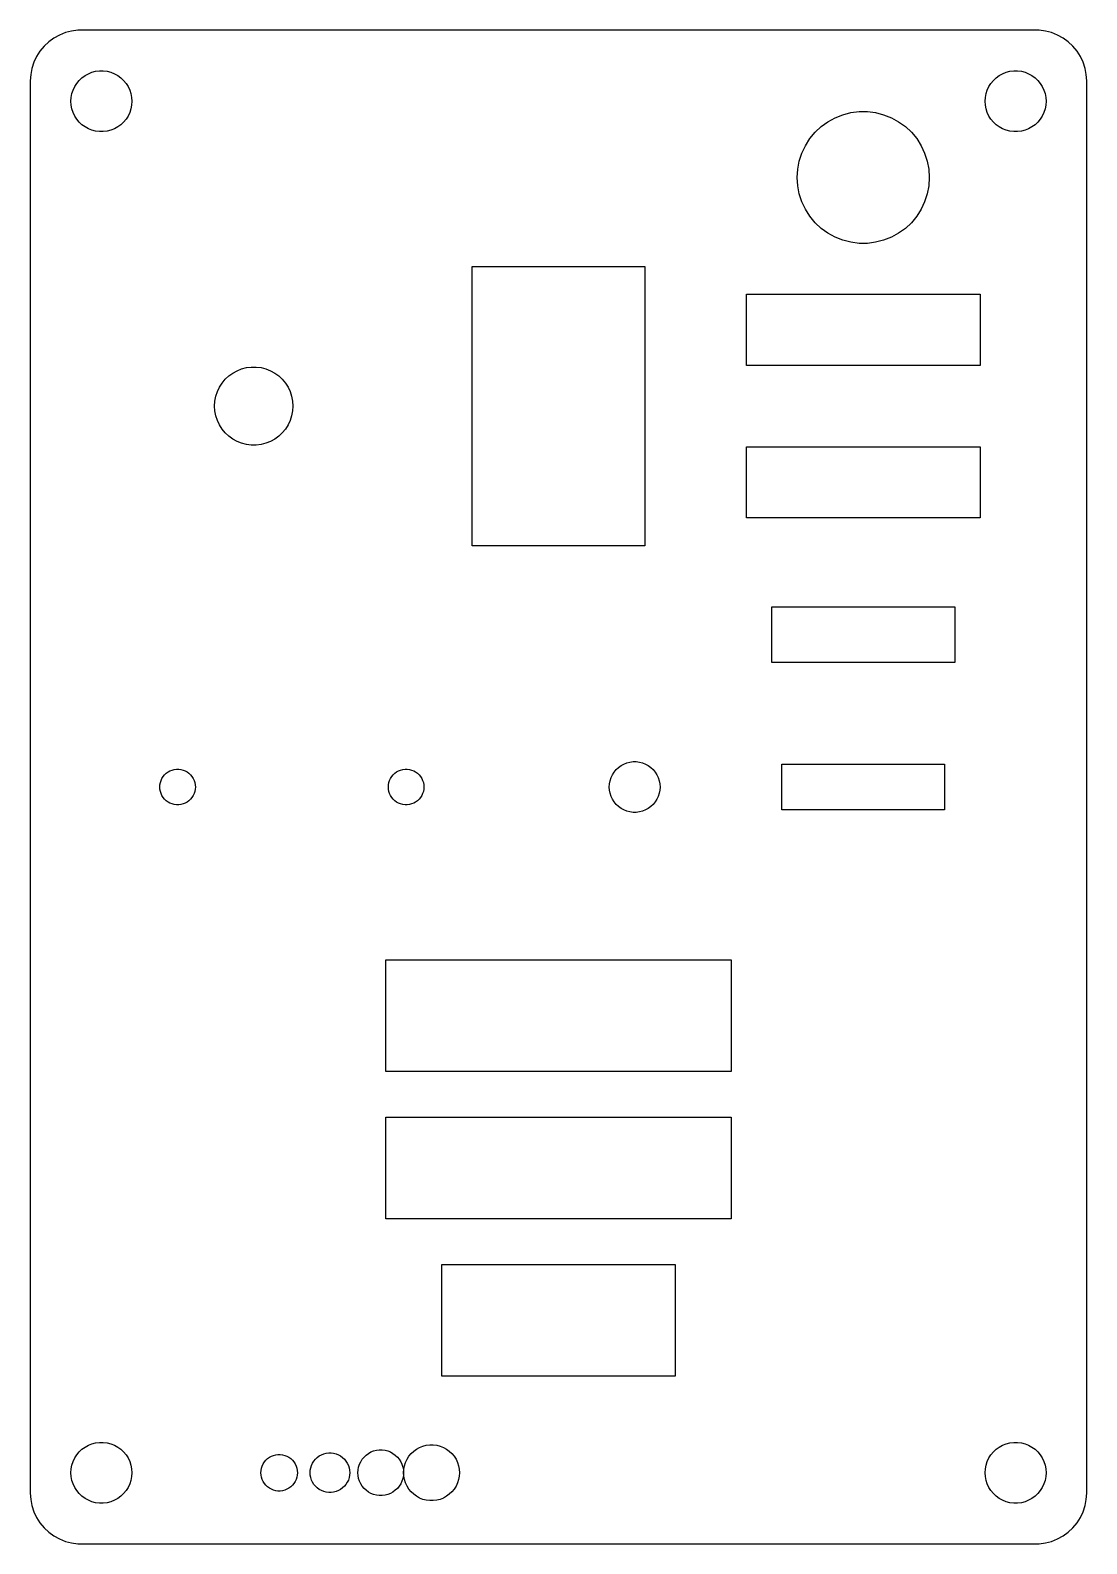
# Model space of a CAD drawing. Header units: metres. Extents: x -52 to 52, y -74 to 3413.
# Drawn here: x -52 to 52, y 1038.5 to 1187.5 of the extents above; entities that cross this region are included whole.
import ezdxf

# ---------------------------------------------------------------- set-up
doc = ezdxf.new("R2010")
doc.units = ezdxf.units.M

msp = doc.modelspace()

# ---------------------------------------------------------------- linework, layer by layer
for p, q in [((-47.9369, 1187.41), (-48.5451, 1187.26)), ((-47.3139, 1187.49), (-47.9369, 1187.41)), ((47.3139, 1187.49), (-47.3139, 1187.49)), ((47.9369, 1187.41), (47.3139, 1187.49)), ((48.5451, 1187.26), (47.9369, 1187.41)), ((-50.6448, 1185.92), (-51.0451, 1185.44)), ((-50.1871, 1186.35), (-50.6448, 1185.92)), ((-49.6791, 1186.72), (-50.1871, 1186.35)), ((-49.1289, 1187.02), (-49.6791, 1186.72)), ((-48.5451, 1187.26), (-49.1289, 1187.02)), ((49.1289, 1187.02), (48.5451, 1187.26)), ((49.6791, 1186.72), (49.1289, 1187.02)), ((50.1871, 1186.35), (49.6791, 1186.72)), ((50.6448, 1185.92), (50.1871, 1186.35)), ((51.0451, 1185.44), (50.6448, 1185.92)), ((-51.3815, 1184.91), (-51.6489, 1184.34)), ((-51.0451, 1185.44), (-51.3815, 1184.91)), ((51.3815, 1184.91), (51.0451, 1185.44)), ((51.6489, 1184.34), (51.3815, 1184.91)), ((-51.9606, 1183.13), (-52, 1182.5)), ((-51.8429, 1183.74), (-51.9606, 1183.13)), ((-51.6489, 1184.34), (-51.8429, 1183.74)), ((-46.9123, 1182.81), (-46.6075, 1183.03)), ((-46.6075, 1183.03), (-46.2773, 1183.21)), ((-46.2773, 1183.21), (-45.927, 1183.35)), ((-45.927, 1183.35), (-45.5621, 1183.45)), ((-45.5621, 1183.45), (-45.1884, 1183.49)), ((-45.1884, 1183.49), (-44.8116, 1183.49)), ((-44.8116, 1183.49), (-44.4379, 1183.45)), ((-44.4379, 1183.45), (-44.0729, 1183.35)), ((-44.0729, 1183.35), (-43.7227, 1183.21)), ((-43.7227, 1183.21), (-43.3925, 1183.03)), ((-43.3925, 1183.03), (-43.0877, 1182.81)), ((43.0877, 1182.81), (43.3925, 1183.03)), ((43.3925, 1183.03), (43.7227, 1183.21)), ((43.7227, 1183.21), (44.0729, 1183.35)), ((44.0729, 1183.35), (44.4379, 1183.45)), ((44.4379, 1183.45), (44.8116, 1183.49)), ((44.8116, 1183.49), (45.1884, 1183.49)), ((45.1884, 1183.49), (45.5621, 1183.45)), ((45.5621, 1183.45), (45.927, 1183.35)), ((45.927, 1183.35), (46.2773, 1183.21)), ((46.2773, 1183.21), (46.6075, 1183.03)), ((46.6075, 1183.03), (46.9123, 1182.81)), ((51.8429, 1183.74), (51.6489, 1184.34)), ((51.9606, 1183.13), (51.8429, 1183.74)), ((52, 1182.5), (51.9606, 1183.13)), ((-52, 1182.5), (-52, 1043.5)), ((-47.9057, 1181.25), (-47.7893, 1181.6)), ((-47.7893, 1181.6), (-47.6289, 1181.95)), ((-47.6289, 1181.95), (-47.427, 1182.26)), ((-47.427, 1182.26), (-47.1869, 1182.55)), ((-47.1869, 1182.55), (-46.9123, 1182.81)), ((-43.0877, 1182.81), (-42.8131, 1182.55)), ((-42.8131, 1182.55), (-42.5729, 1182.26)), ((-42.5729, 1182.26), (-42.3711, 1181.95)), ((-42.3711, 1181.95), (-42.2107, 1181.6)), ((-42.2107, 1181.6), (-42.0942, 1181.25)), ((42.0942, 1181.25), (42.2107, 1181.6)), ((42.2107, 1181.6), (42.3711, 1181.95)), ((42.3711, 1181.95), (42.5729, 1182.26)), ((42.5729, 1182.26), (42.8131, 1182.55)), ((42.8131, 1182.55), (43.0877, 1182.81)), ((46.9123, 1182.81), (47.1869, 1182.55)), ((47.1869, 1182.55), (47.427, 1182.26)), ((47.427, 1182.26), (47.6289, 1181.95)), ((47.6289, 1181.95), (47.7893, 1181.6)), ((47.7893, 1181.6), (47.9057, 1181.25)), ((52, 1043.5), (52, 1182.5)), ((-48, 1180.5), (-47.9763, 1180.88)), ((-47.9763, 1180.12), (-48, 1180.5)), ((-47.9763, 1180.88), (-47.9057, 1181.25)), ((-47.9057, 1179.75), (-47.9763, 1180.12)), ((-42.0942, 1181.25), (-42.0237, 1180.88)), ((-42.0237, 1180.12), (-42.0942, 1179.75)), ((-42.0237, 1180.88), (-42, 1180.5)), ((-42, 1180.5), (-42.0237, 1180.12)), ((42, 1180.5), (42.0237, 1180.88)), ((42.0237, 1180.12), (42, 1180.5)), ((42.0237, 1180.88), (42.0942, 1181.25)), ((42.0942, 1179.75), (42.0237, 1180.12)), ((47.9057, 1181.25), (47.9763, 1180.88)), ((47.9763, 1180.12), (47.9057, 1179.75)), ((47.9763, 1180.88), (48, 1180.5)), ((48, 1180.5), (47.9763, 1180.12)), ((-47.7893, 1179.4), (-47.9057, 1179.75)), ((-47.6289, 1179.05), (-47.7893, 1179.4)), ((-47.427, 1178.74), (-47.6289, 1179.05)), ((-47.1869, 1178.45), (-47.427, 1178.74)), ((-46.9123, 1178.19), (-47.1869, 1178.45)), ((-42.8131, 1178.45), (-43.0877, 1178.19)), ((-42.5729, 1178.74), (-42.8131, 1178.45)), ((-42.3711, 1179.05), (-42.5729, 1178.74)), ((-42.2107, 1179.4), (-42.3711, 1179.05)), ((-42.0942, 1179.75), (-42.2107, 1179.4)), ((25.8567, 1178.01), (26.5171, 1178.49)), ((26.5171, 1178.49), (27.2324, 1178.88)), ((27.2324, 1178.88), (27.9914, 1179.18)), ((27.9914, 1179.18), (28.782, 1179.38)), ((28.782, 1179.38), (29.5919, 1179.49)), ((29.5919, 1179.49), (30.4081, 1179.49)), ((30.4081, 1179.49), (31.218, 1179.38)), ((31.218, 1179.38), (32.0086, 1179.18)), ((32.0086, 1179.18), (32.7676, 1178.88)), ((32.7676, 1178.88), (33.4829, 1178.49)), ((33.4829, 1178.49), (34.1432, 1178.01)), ((42.2107, 1179.4), (42.0942, 1179.75)), ((42.3711, 1179.05), (42.2107, 1179.4)), ((42.5729, 1178.74), (42.3711, 1179.05)), ((42.8131, 1178.45), (42.5729, 1178.74)), ((43.0877, 1178.19), (42.8131, 1178.45)), ((47.1869, 1178.45), (46.9123, 1178.19)), ((47.427, 1178.74), (47.1869, 1178.45)), ((47.6289, 1179.05), (47.427, 1178.74)), ((47.7893, 1179.4), (47.6289, 1179.05)), ((47.9057, 1179.75), (47.7893, 1179.4)), ((-46.6075, 1177.97), (-46.9123, 1178.19)), ((-46.2773, 1177.79), (-46.6075, 1177.97)), ((-45.927, 1177.65), (-46.2773, 1177.79)), ((-45.5621, 1177.55), (-45.927, 1177.65)), ((-45.1884, 1177.51), (-45.5621, 1177.55)), ((-44.8116, 1177.51), (-45.1884, 1177.51)), ((-44.4379, 1177.55), (-44.8116, 1177.51)), ((-44.0729, 1177.65), (-44.4379, 1177.55)), ((-43.7227, 1177.79), (-44.0729, 1177.65)), ((-43.3925, 1177.97), (-43.7227, 1177.79)), ((-43.0877, 1178.19), (-43.3925, 1177.97)), ((24.7414, 1176.82), (25.2617, 1177.45)), ((25.2617, 1177.45), (25.8567, 1178.01)), ((34.1432, 1178.01), (34.7383, 1177.45)), ((34.7383, 1177.45), (35.2586, 1176.82)), ((43.3925, 1177.97), (43.0877, 1178.19)), ((43.7227, 1177.79), (43.3925, 1177.97)), ((44.0729, 1177.65), (43.7227, 1177.79)), ((44.4379, 1177.55), (44.0729, 1177.65)), ((44.8116, 1177.51), (44.4379, 1177.55)), ((45.1884, 1177.51), (44.8116, 1177.51)), ((45.5621, 1177.55), (45.1884, 1177.51)), ((45.927, 1177.65), (45.5621, 1177.55)), ((46.2773, 1177.79), (45.927, 1177.65)), ((46.6075, 1177.97), (46.2773, 1177.79)), ((46.9123, 1178.19), (46.6075, 1177.97)), ((23.9565, 1175.39), (24.304, 1176.13)), ((24.304, 1176.13), (24.7414, 1176.82)), ((35.2586, 1176.82), (35.696, 1176.13)), ((35.696, 1176.13), (36.0435, 1175.39)), ((23.5513, 1173.81), (23.7042, 1174.62)), ((23.7042, 1174.62), (23.9565, 1175.39)), ((36.0435, 1175.39), (36.2958, 1174.62)), ((36.2958, 1174.62), (36.4487, 1173.81)), ((23.5, 1173), (23.5513, 1173.81)), ((23.5513, 1172.19), (23.5, 1173)), ((36.4487, 1173.81), (36.5, 1173)), ((36.5, 1173), (36.4487, 1172.19)), ((23.7042, 1171.38), (23.5513, 1172.19)), ((23.9565, 1170.61), (23.7042, 1171.38)), ((36.2958, 1171.38), (36.0435, 1170.61)), ((36.4487, 1172.19), (36.2958, 1171.38)), ((24.304, 1169.87), (23.9565, 1170.61)), ((24.7414, 1169.18), (24.304, 1169.87)), ((35.696, 1169.87), (35.2586, 1169.18)), ((36.0435, 1170.61), (35.696, 1169.87)), ((25.2617, 1168.55), (24.7414, 1169.18)), ((25.8567, 1167.99), (25.2617, 1168.55)), ((34.7383, 1168.55), (34.1432, 1167.99)), ((35.2586, 1169.18), (34.7383, 1168.55)), ((26.5171, 1167.51), (25.8567, 1167.99)), ((27.2324, 1167.12), (26.5171, 1167.51)), ((27.9914, 1166.82), (27.2324, 1167.12)), ((28.782, 1166.62), (27.9914, 1166.82)), ((29.5919, 1166.51), (28.782, 1166.62)), ((31.218, 1166.62), (30.4081, 1166.51)), ((32.0086, 1166.82), (31.218, 1166.62)), ((32.7676, 1167.12), (32.0086, 1166.82)), ((33.4829, 1167.51), (32.7676, 1167.12)), ((34.1432, 1167.99), (33.4829, 1167.51)), ((30.4081, 1166.51), (29.5919, 1166.51)), ((-8.5, 1136.75), (-8.5, 1164.25)), ((-8.5, 1164.25), (8.5, 1164.25)), ((8.5, 1164.25), (8.5, 1136.75)), ((18.5, 1154.5), (18.5, 1161.5)), ((18.5, 1161.5), (41.5, 1161.5)), ((41.5, 1161.5), (41.5, 1154.5)), ((-33.1147, 1152.76), (-32.8065, 1153.14)), ((-32.8065, 1153.14), (-32.4541, 1153.47)), ((-32.4541, 1153.47), (-32.0629, 1153.75)), ((-32.0629, 1153.75), (-31.6392, 1153.98)), ((-31.6392, 1153.98), (-31.1897, 1154.16)), ((-31.1897, 1154.16), (-30.7214, 1154.28)), ((-30.7214, 1154.28), (-30.2417, 1154.34)), ((-30.2417, 1154.34), (-29.7583, 1154.34)), ((-29.7583, 1154.34), (-29.2786, 1154.28)), ((-29.2786, 1154.28), (-28.8103, 1154.16)), ((-28.8103, 1154.16), (-28.3607, 1153.98)), ((-28.3607, 1153.98), (-27.9371, 1153.75)), ((-27.9371, 1153.75), (-27.5459, 1153.47)), ((-27.5459, 1153.47), (-27.1935, 1153.14)), ((-27.1935, 1153.14), (-26.8853, 1152.76)), ((41.5, 1154.5), (18.5, 1154.5)), ((-33.729, 1151.46), (-33.5796, 1151.92)), ((-33.5796, 1151.92), (-33.3738, 1152.35)), ((-33.3738, 1152.35), (-33.1147, 1152.76)), ((-26.8853, 1152.76), (-26.6262, 1152.35)), ((-26.6262, 1152.35), (-26.4203, 1151.92)), ((-26.4203, 1151.92), (-26.271, 1151.46)), ((-33.85, 1150.5), (-33.8196, 1150.98)), ((-33.8196, 1150.02), (-33.85, 1150.5)), ((-33.8196, 1150.98), (-33.729, 1151.46)), ((-26.271, 1151.46), (-26.1804, 1150.98)), ((-26.1804, 1150.98), (-26.15, 1150.5)), ((-26.15, 1150.5), (-26.1804, 1150.02)), ((-33.729, 1149.54), (-33.8196, 1150.02)), ((-33.5796, 1149.08), (-33.729, 1149.54)), ((-33.3738, 1148.65), (-33.5796, 1149.08)), ((-33.1147, 1148.24), (-33.3738, 1148.65)), ((-26.6262, 1148.65), (-26.8853, 1148.24)), ((-26.4203, 1149.08), (-26.6262, 1148.65)), ((-26.271, 1149.54), (-26.4203, 1149.08)), ((-26.1804, 1150.02), (-26.271, 1149.54)), ((-32.8065, 1147.86), (-33.1147, 1148.24)), ((-32.4541, 1147.53), (-32.8065, 1147.86)), ((-32.0629, 1147.25), (-32.4541, 1147.53)), ((-31.6392, 1147.02), (-32.0629, 1147.25)), ((-27.9371, 1147.25), (-28.3607, 1147.02)), ((-27.5459, 1147.53), (-27.9371, 1147.25)), ((-27.1935, 1147.86), (-27.5459, 1147.53)), ((-26.8853, 1148.24), (-27.1935, 1147.86)), ((-31.1897, 1146.84), (-31.6392, 1147.02)), ((-30.7214, 1146.72), (-31.1897, 1146.84)), ((-30.2417, 1146.66), (-30.7214, 1146.72)), ((-29.7583, 1146.66), (-30.2417, 1146.66)), ((-29.2786, 1146.72), (-29.7583, 1146.66)), ((-28.8103, 1146.84), (-29.2786, 1146.72)), ((-28.3607, 1147.02), (-28.8103, 1146.84)), ((18.5, 1139.5), (18.5, 1146.5)), ((18.5, 1146.5), (41.5, 1146.5)), ((41.5, 1146.5), (41.5, 1139.5)), ((41.5, 1139.5), (18.5, 1139.5)), ((8.5, 1136.75), (-8.5, 1136.75)), ((21, 1125.25), (21, 1130.75)), ((21, 1130.75), (39, 1130.75)), ((39, 1130.75), (39, 1125.25)), ((39, 1125.25), (21, 1125.25)), ((-38.6155, 1114.35), (-38.4377, 1114.48)), ((-38.4377, 1114.48), (-38.2451, 1114.58)), ((-38.2451, 1114.58), (-38.0408, 1114.66)), ((-38.0408, 1114.66), (-37.8279, 1114.72)), ((-37.8279, 1114.72), (-37.6099, 1114.75)), ((-37.6099, 1114.75), (-37.3901, 1114.75)), ((-37.3901, 1114.75), (-37.1721, 1114.72)), ((-37.1721, 1114.72), (-36.9592, 1114.66)), ((-36.9592, 1114.66), (-36.7549, 1114.58)), ((-36.7549, 1114.58), (-36.5623, 1114.48)), ((-36.5623, 1114.48), (-36.3845, 1114.35)), ((-16.1155, 1114.35), (-15.9377, 1114.48)), ((-15.9377, 1114.48), (-15.7451, 1114.58)), ((-15.7451, 1114.58), (-15.5408, 1114.66)), ((-15.5408, 1114.66), (-15.3279, 1114.72)), ((-15.3279, 1114.72), (-15.1099, 1114.75)), ((-15.1099, 1114.75), (-14.8901, 1114.75)), ((-14.8901, 1114.75), (-14.6721, 1114.72)), ((-14.6721, 1114.72), (-14.4592, 1114.66)), ((-14.4592, 1114.66), (-14.2549, 1114.58)), ((-14.2549, 1114.58), (-14.0623, 1114.48)), ((-14.0623, 1114.48), (-13.8845, 1114.35)), ((5.30922, 1114.2), (5.47745, 1114.47)), ((5.47745, 1114.47), (5.67757, 1114.71)), ((5.67757, 1114.71), (5.90643, 1114.93)), ((5.90643, 1114.93), (6.16043, 1115.11)), ((6.16043, 1115.11), (6.43555, 1115.26)), ((6.43555, 1115.26), (6.72745, 1115.38)), ((6.72745, 1115.38), (7.03154, 1115.46)), ((7.03154, 1115.46), (7.34302, 1115.5)), ((7.34302, 1115.5), (7.65697, 1115.5)), ((7.65697, 1115.5), (7.96844, 1115.46)), ((7.96844, 1115.46), (8.27254, 1115.38)), ((8.27254, 1115.38), (8.56444, 1115.26)), ((8.56444, 1115.26), (8.83955, 1115.11)), ((8.83955, 1115.11), (9.09355, 1114.93)), ((9.09355, 1114.93), (9.32242, 1114.71)), ((9.32242, 1114.71), (9.52254, 1114.47)), ((9.52254, 1114.47), (9.69077, 1114.2)), ((22, 1110.75), (22, 1115.25)), ((22, 1115.25), (38, 1115.25)), ((38, 1115.25), (38, 1110.75)), ((-39.25, 1113), (-39.2362, 1113.22)), ((-39.2362, 1112.78), (-39.25, 1113)), ((-39.2362, 1113.22), (-39.195, 1113.44)), ((-39.195, 1113.44), (-39.1271, 1113.64)), ((-39.1271, 1113.64), (-39.0335, 1113.84)), ((-39.0335, 1113.84), (-38.9158, 1114.03)), ((-38.9158, 1114.03), (-38.7757, 1114.2)), ((-38.7757, 1114.2), (-38.6155, 1114.35)), ((-36.3845, 1114.35), (-36.2243, 1114.2)), ((-36.2243, 1114.2), (-36.0842, 1114.03)), ((-36.0842, 1114.03), (-35.9665, 1113.84)), ((-35.9665, 1113.84), (-35.8729, 1113.64)), ((-35.8729, 1113.64), (-35.805, 1113.44)), ((-35.805, 1113.44), (-35.7638, 1113.22)), ((-35.7638, 1113.22), (-35.75, 1113)), ((-35.75, 1113), (-35.7638, 1112.78)), ((-16.75, 1113), (-16.7362, 1113.22)), ((-16.7362, 1112.78), (-16.75, 1113)), ((-16.7362, 1113.22), (-16.695, 1113.44)), ((-16.695, 1113.44), (-16.6271, 1113.64)), ((-16.6271, 1113.64), (-16.5335, 1113.84)), ((-16.5335, 1113.84), (-16.4158, 1114.03)), ((-16.4158, 1114.03), (-16.2757, 1114.2)), ((-16.2757, 1114.2), (-16.1155, 1114.35)), ((-13.8845, 1114.35), (-13.7243, 1114.2)), ((-13.7243, 1114.2), (-13.5842, 1114.03)), ((-13.5842, 1114.03), (-13.4665, 1113.84)), ((-13.4665, 1113.84), (-13.3729, 1113.64)), ((-13.3729, 1113.64), (-13.305, 1113.44)), ((-13.305, 1113.44), (-13.2638, 1113.22)), ((-13.2638, 1113.22), (-13.25, 1113)), ((-13.25, 1113), (-13.2638, 1112.78)), ((5, 1113), (5.0197, 1113.31)), ((5.0197, 1112.69), (5, 1113)), ((5.0197, 1113.31), (5.07854, 1113.62)), ((5.07854, 1113.62), (5.17555, 1113.92)), ((5.17555, 1113.92), (5.30922, 1114.2)), ((9.69077, 1114.2), (9.82443, 1113.92)), ((9.82443, 1113.92), (9.92145, 1113.62)), ((9.92145, 1113.62), (9.98029, 1113.31)), ((9.98029, 1113.31), (10, 1113)), ((10, 1113), (9.98029, 1112.69)), ((-39.195, 1112.56), (-39.2362, 1112.78)), ((-39.1271, 1112.36), (-39.195, 1112.56)), ((-39.0335, 1112.16), (-39.1271, 1112.36)), ((-38.9158, 1111.97), (-39.0335, 1112.16)), ((-38.7757, 1111.8), (-38.9158, 1111.97)), ((-38.6155, 1111.65), (-38.7757, 1111.8)), ((-38.4377, 1111.52), (-38.6155, 1111.65)), ((-38.2451, 1111.42), (-38.4377, 1111.52)), ((-38.0408, 1111.34), (-38.2451, 1111.42)), ((-36.7549, 1111.42), (-36.9592, 1111.34)), ((-36.5623, 1111.52), (-36.7549, 1111.42)), ((-36.3845, 1111.65), (-36.5623, 1111.52)), ((-36.2243, 1111.8), (-36.3845, 1111.65)), ((-36.0842, 1111.97), (-36.2243, 1111.8)), ((-35.9665, 1112.16), (-36.0842, 1111.97)), ((-35.8729, 1112.36), (-35.9665, 1112.16)), ((-35.805, 1112.56), (-35.8729, 1112.36)), ((-35.7638, 1112.78), (-35.805, 1112.56)), ((-16.695, 1112.56), (-16.7362, 1112.78)), ((-16.6271, 1112.36), (-16.695, 1112.56)), ((-16.5335, 1112.16), (-16.6271, 1112.36)), ((-16.4158, 1111.97), (-16.5335, 1112.16)), ((-16.2757, 1111.8), (-16.4158, 1111.97)), ((-16.1155, 1111.65), (-16.2757, 1111.8)), ((-15.9377, 1111.52), (-16.1155, 1111.65)), ((-15.7451, 1111.42), (-15.9377, 1111.52)), ((-15.5408, 1111.34), (-15.7451, 1111.42)), ((-14.2549, 1111.42), (-14.4592, 1111.34)), ((-14.0623, 1111.52), (-14.2549, 1111.42)), ((-13.8845, 1111.65), (-14.0623, 1111.52)), ((-13.7243, 1111.8), (-13.8845, 1111.65)), ((-13.5842, 1111.97), (-13.7243, 1111.8)), ((-13.4665, 1112.16), (-13.5842, 1111.97)), ((-13.3729, 1112.36), (-13.4665, 1112.16)), ((-13.305, 1112.56), (-13.3729, 1112.36)), ((-13.2638, 1112.78), (-13.305, 1112.56)), ((5.07854, 1112.38), (5.0197, 1112.69)), ((5.17555, 1112.08), (5.07854, 1112.38)), ((5.30922, 1111.8), (5.17555, 1112.08)), ((5.47745, 1111.53), (5.30922, 1111.8)), ((5.67757, 1111.29), (5.47745, 1111.53)), ((9.52254, 1111.53), (9.32242, 1111.29)), ((9.69077, 1111.8), (9.52254, 1111.53)), ((9.82443, 1112.08), (9.69077, 1111.8)), ((9.92145, 1112.38), (9.82443, 1112.08)), ((9.98029, 1112.69), (9.92145, 1112.38)), ((-37.8279, 1111.28), (-38.0408, 1111.34)), ((-37.6099, 1111.25), (-37.8279, 1111.28)), ((-37.3901, 1111.25), (-37.6099, 1111.25)), ((-37.1721, 1111.28), (-37.3901, 1111.25)), ((-36.9592, 1111.34), (-37.1721, 1111.28)), ((-15.3279, 1111.28), (-15.5408, 1111.34)), ((-15.1099, 1111.25), (-15.3279, 1111.28)), ((-14.8901, 1111.25), (-15.1099, 1111.25)), ((-14.6721, 1111.28), (-14.8901, 1111.25)), ((-14.4592, 1111.34), (-14.6721, 1111.28)), ((5.90643, 1111.07), (5.67757, 1111.29)), ((6.16043, 1110.89), (5.90643, 1111.07)), ((6.43555, 1110.74), (6.16043, 1110.89)), ((6.72745, 1110.62), (6.43555, 1110.74)), ((7.03154, 1110.54), (6.72745, 1110.62)), ((7.34302, 1110.5), (7.03154, 1110.54)), ((7.65697, 1110.5), (7.34302, 1110.5)), ((7.96844, 1110.54), (7.65697, 1110.5)), ((8.27254, 1110.62), (7.96844, 1110.54)), ((8.56444, 1110.74), (8.27254, 1110.62)), ((8.83955, 1110.89), (8.56444, 1110.74)), ((9.09355, 1111.07), (8.83955, 1110.89)), ((9.32242, 1111.29), (9.09355, 1111.07)), ((38, 1110.75), (22, 1110.75)), ((-17, 1085), (-17, 1096)), ((-17, 1096), (17, 1096)), ((17, 1096), (17, 1085)), ((17, 1085), (-17, 1085)), ((-17, 1070.5), (-17, 1080.5)), ((-17, 1080.5), (17, 1080.5)), ((17, 1080.5), (17, 1070.5)), ((17, 1070.5), (-17, 1070.5)), ((-11.5, 1055), (-11.5, 1066)), ((-11.5, 1066), (11.5, 1066)), ((11.5, 1066), (11.5, 1055)), ((11.5, 1055), (-11.5, 1055)), ((-47.427, 1047.26), (-47.1869, 1047.55)), ((-47.1869, 1047.55), (-46.9123, 1047.81)), ((-46.9123, 1047.81), (-46.6075, 1048.03)), ((-46.6075, 1048.03), (-46.2773, 1048.21)), ((-46.2773, 1048.21), (-45.927, 1048.35)), ((-45.927, 1048.35), (-45.5621, 1048.45)), ((-45.5621, 1048.45), (-45.1884, 1048.49)), ((-45.1884, 1048.49), (-44.8116, 1048.49)), ((-44.8116, 1048.49), (-44.4379, 1048.45)), ((-44.4379, 1048.45), (-44.0729, 1048.35)), ((-44.0729, 1048.35), (-43.7227, 1048.21)), ((-43.7227, 1048.21), (-43.3925, 1048.03)), ((-43.3925, 1048.03), (-43.0877, 1047.81)), ((-43.0877, 1047.81), (-42.8131, 1047.55)), ((-42.8131, 1047.55), (-42.5729, 1047.26)), ((-23.3303, 1047.26), (-23.1026, 1047.35)), ((-23.1026, 1047.35), (-22.8654, 1047.42)), ((-22.8654, 1047.42), (-22.6224, 1047.45)), ((-22.6224, 1047.45), (-22.3775, 1047.45)), ((-22.3775, 1047.45), (-22.1346, 1047.42)), ((-22.1346, 1047.42), (-21.8974, 1047.35)), ((-21.8974, 1047.35), (-21.6697, 1047.26)), ((-18.9342, 1047.23), (-18.7056, 1047.4)), ((-18.7056, 1047.4), (-18.458, 1047.54)), ((-18.458, 1047.54), (-18.1953, 1047.64)), ((-18.1953, 1047.64), (-17.9216, 1047.71)), ((-17.9216, 1047.71), (-17.6413, 1047.75)), ((-17.6413, 1047.75), (-17.3587, 1047.75)), ((-17.3587, 1047.75), (-17.0784, 1047.71)), ((-17.0784, 1047.71), (-16.8047, 1047.64)), ((-16.8047, 1047.64), (-16.542, 1047.54)), ((-16.542, 1047.54), (-16.2944, 1047.4)), ((-16.2944, 1047.4), (-16.0658, 1047.23)), ((-14.7248, 1047.12), (-14.5047, 1047.38)), ((-14.5047, 1047.38), (-14.2529, 1047.62)), ((-14.2529, 1047.62), (-13.9735, 1047.82)), ((-13.9735, 1047.82), (-13.6709, 1047.99)), ((-13.6709, 1047.99), (-13.3498, 1048.12)), ((-13.3498, 1048.12), (-13.0153, 1048.2)), ((-13.0153, 1048.2), (-12.6727, 1048.24)), ((-12.6727, 1048.24), (-12.3273, 1048.24)), ((-12.3273, 1048.24), (-11.9847, 1048.2)), ((-11.9847, 1048.2), (-11.6502, 1048.12)), ((-11.6502, 1048.12), (-11.3291, 1047.99)), ((-11.3291, 1047.99), (-11.0265, 1047.82)), ((-11.0265, 1047.82), (-10.7471, 1047.62)), ((-10.7471, 1047.62), (-10.4953, 1047.38)), ((-10.4953, 1047.38), (-10.2752, 1047.12)), ((42.5729, 1047.26), (42.8131, 1047.55)), ((42.8131, 1047.55), (43.0877, 1047.81)), ((43.0877, 1047.81), (43.3925, 1048.03)), ((43.3925, 1048.03), (43.7227, 1048.21)), ((43.7227, 1048.21), (44.0729, 1048.35)), ((44.0729, 1048.35), (44.4379, 1048.45)), ((44.4379, 1048.45), (44.8116, 1048.49)), ((44.8116, 1048.49), (45.1884, 1048.49)), ((45.1884, 1048.49), (45.5621, 1048.45)), ((45.5621, 1048.45), (45.927, 1048.35)), ((45.927, 1048.35), (46.2773, 1048.21)), ((46.2773, 1048.21), (46.6075, 1048.03)), ((46.6075, 1048.03), (46.9123, 1047.81)), ((46.9123, 1047.81), (47.1869, 1047.55)), ((47.1869, 1047.55), (47.427, 1047.26)), ((-48, 1045.5), (-47.9763, 1045.88)), ((-47.9763, 1045.88), (-47.9057, 1046.25)), ((-47.9057, 1046.25), (-47.7893, 1046.6)), ((-47.7893, 1046.6), (-47.6289, 1046.95)), ((-47.6289, 1046.95), (-47.427, 1047.26)), ((-42.5729, 1047.26), (-42.3711, 1046.95)), ((-42.3711, 1046.95), (-42.2107, 1046.6)), ((-42.2107, 1046.6), (-42.0942, 1046.25)), ((-42.0942, 1046.25), (-42.0237, 1045.88)), ((-42.0237, 1045.88), (-42, 1045.5)), ((-29.2858, 1045.73), (-29.2434, 1045.95)), ((-29.2434, 1045.95), (-29.1736, 1046.16)), ((-29.1736, 1046.16), (-29.0773, 1046.37)), ((-29.0773, 1046.37), (-28.9562, 1046.56)), ((-28.9562, 1046.56), (-28.8121, 1046.73)), ((-28.8121, 1046.73), (-28.6474, 1046.89)), ((-28.6474, 1046.89), (-28.4645, 1047.02)), ((-28.4645, 1047.02), (-28.2664, 1047.13)), ((-28.2664, 1047.13), (-28.0562, 1047.21)), ((-28.0562, 1047.21), (-27.8373, 1047.27)), ((-27.8373, 1047.27), (-27.613, 1047.3)), ((-27.613, 1047.3), (-27.387, 1047.3)), ((-27.387, 1047.3), (-27.1627, 1047.27)), ((-27.1627, 1047.27), (-26.9438, 1047.21)), ((-26.9438, 1047.21), (-26.7336, 1047.13)), ((-26.7336, 1047.13), (-26.5355, 1047.02)), ((-26.5355, 1047.02), (-26.3526, 1046.89)), ((-26.3526, 1046.89), (-26.1879, 1046.73)), ((-26.1879, 1046.73), (-26.0438, 1046.56)), ((-26.0438, 1046.56), (-25.9226, 1046.37)), ((-25.9226, 1046.37), (-25.8264, 1046.16)), ((-25.8264, 1046.16), (-25.7565, 1045.95)), ((-25.7565, 1045.95), (-25.7142, 1045.73)), ((-24.4346, 1045.74), (-24.3887, 1045.98)), ((-24.3887, 1045.98), (-24.3131, 1046.22)), ((-24.3131, 1046.22), (-24.2088, 1046.44)), ((-24.2088, 1046.44), (-24.0776, 1046.65)), ((-24.0776, 1046.65), (-23.9215, 1046.83)), ((-23.9215, 1046.83), (-23.743, 1047)), ((-23.743, 1047), (-23.5449, 1047.15)), ((-23.5449, 1047.15), (-23.3303, 1047.26)), ((-21.6697, 1047.26), (-21.4551, 1047.15)), ((-21.4551, 1047.15), (-21.257, 1047)), ((-21.257, 1047), (-21.0785, 1046.83)), ((-21.0785, 1046.83), (-20.9224, 1046.65)), ((-20.9224, 1046.65), (-20.7912, 1046.44)), ((-20.7912, 1046.44), (-20.6869, 1046.22)), ((-20.6869, 1046.22), (-20.6113, 1045.98)), ((-20.6113, 1045.98), (-20.5654, 1045.74)), ((-19.7323, 1045.78), (-19.6793, 1046.06)), ((-19.6793, 1046.06), (-19.592, 1046.33)), ((-19.592, 1046.33), (-19.4717, 1046.58)), ((-19.4717, 1046.58), (-19.3203, 1046.82)), ((-19.3203, 1046.82), (-19.1402, 1047.04)), ((-19.1402, 1047.04), (-18.9342, 1047.23)), ((-16.0658, 1047.23), (-15.8598, 1047.04)), ((-15.8598, 1047.04), (-15.6797, 1046.82)), ((-15.6797, 1046.82), (-15.5283, 1046.58)), ((-15.5283, 1046.58), (-15.408, 1046.33)), ((-15.408, 1046.33), (-15.3207, 1046.06)), ((-15.3207, 1046.06), (-15.2677, 1045.78)), ((-15.25, 1045.5), (-15.2283, 1045.84)), ((-15.2283, 1045.84), (-15.1636, 1046.18)), ((-15.1636, 1046.18), (-15.0569, 1046.51)), ((-15.0569, 1046.51), (-14.9098, 1046.82)), ((-14.9098, 1046.82), (-14.7248, 1047.12)), ((-10.2752, 1047.12), (-10.0901, 1046.82)), ((-10.0901, 1046.82), (-9.9431, 1046.51)), ((-9.9431, 1046.51), (-9.8364, 1046.18)), ((-9.8364, 1046.18), (-9.77168, 1045.84)), ((-9.77168, 1045.84), (-9.75, 1045.5)), ((42, 1045.5), (42.0237, 1045.88)), ((42.0237, 1045.88), (42.0942, 1046.25)), ((42.0942, 1046.25), (42.2107, 1046.6)), ((42.2107, 1046.6), (42.3711, 1046.95)), ((42.3711, 1046.95), (42.5729, 1047.26)), ((47.427, 1047.26), (47.6289, 1046.95)), ((47.6289, 1046.95), (47.7893, 1046.6)), ((47.7893, 1046.6), (47.9057, 1046.25)), ((47.9057, 1046.25), (47.9763, 1045.88)), ((47.9763, 1045.88), (48, 1045.5)), ((-47.9763, 1045.12), (-48, 1045.5)), ((-47.9057, 1044.75), (-47.9763, 1045.12)), ((-47.7893, 1044.4), (-47.9057, 1044.75)), ((-47.6289, 1044.05), (-47.7893, 1044.4)), ((-42.2107, 1044.4), (-42.3711, 1044.05)), ((-42.0942, 1044.75), (-42.2107, 1044.4)), ((-42.0237, 1045.12), (-42.0942, 1044.75)), ((-42, 1045.5), (-42.0237, 1045.12)), ((-29.3, 1045.5), (-29.2858, 1045.73)), ((-29.2858, 1045.27), (-29.3, 1045.5)), ((-29.2434, 1045.05), (-29.2858, 1045.27)), ((-29.1736, 1044.84), (-29.2434, 1045.05)), ((-29.0773, 1044.63), (-29.1736, 1044.84)), ((-28.9562, 1044.44), (-29.0773, 1044.63)), ((-28.8121, 1044.27), (-28.9562, 1044.44)), ((-26.0438, 1044.44), (-26.1879, 1044.27)), ((-25.9226, 1044.63), (-26.0438, 1044.44)), ((-25.8264, 1044.84), (-25.9226, 1044.63)), ((-25.7565, 1045.05), (-25.8264, 1044.84)), ((-25.7142, 1045.27), (-25.7565, 1045.05)), ((-25.7142, 1045.73), (-25.7, 1045.5)), ((-25.7, 1045.5), (-25.7142, 1045.27)), ((-24.45, 1045.5), (-24.4346, 1045.74)), ((-24.4346, 1045.26), (-24.45, 1045.5)), ((-24.3887, 1045.02), (-24.4346, 1045.26)), ((-24.3131, 1044.78), (-24.3887, 1045.02)), ((-24.2088, 1044.56), (-24.3131, 1044.78)), ((-24.0776, 1044.35), (-24.2088, 1044.56)), ((-23.9215, 1044.17), (-24.0776, 1044.35)), ((-20.9224, 1044.35), (-21.0785, 1044.17)), ((-20.7912, 1044.56), (-20.9224, 1044.35)), ((-20.6869, 1044.78), (-20.7912, 1044.56)), ((-20.6113, 1045.02), (-20.6869, 1044.78)), ((-20.5654, 1045.26), (-20.6113, 1045.02)), ((-20.5654, 1045.74), (-20.55, 1045.5)), ((-20.55, 1045.5), (-20.5654, 1045.26)), ((-19.75, 1045.5), (-19.7323, 1045.78)), ((-19.7323, 1045.22), (-19.75, 1045.5)), ((-19.6793, 1044.94), (-19.7323, 1045.22)), ((-19.592, 1044.67), (-19.6793, 1044.94)), ((-19.4717, 1044.42), (-19.592, 1044.67)), ((-19.3203, 1044.18), (-19.4717, 1044.42)), ((-15.5283, 1044.42), (-15.6797, 1044.18)), ((-15.408, 1044.67), (-15.5283, 1044.42)), ((-15.3207, 1044.94), (-15.408, 1044.67)), ((-15.2677, 1045.22), (-15.3207, 1044.94)), ((-15.2677, 1045.78), (-15.25, 1045.5)), ((-15.25, 1045.5), (-15.2677, 1045.22)), ((-15.2283, 1045.16), (-15.25, 1045.5)), ((-15.1636, 1044.82), (-15.2283, 1045.16)), ((-15.0569, 1044.49), (-15.1636, 1044.82)), ((-14.9098, 1044.18), (-15.0569, 1044.49)), ((-9.9431, 1044.49), (-10.0901, 1044.18)), ((-9.8364, 1044.82), (-9.9431, 1044.49)), ((-9.77168, 1045.16), (-9.8364, 1044.82)), ((-9.75, 1045.5), (-9.77168, 1045.16)), ((42.0237, 1045.12), (42, 1045.5)), ((42.0942, 1044.75), (42.0237, 1045.12)), ((42.2107, 1044.4), (42.0942, 1044.75)), ((42.3711, 1044.05), (42.2107, 1044.4)), ((47.7893, 1044.4), (47.6289, 1044.05)), ((47.9057, 1044.75), (47.7893, 1044.4)), ((47.9763, 1045.12), (47.9057, 1044.75)), ((48, 1045.5), (47.9763, 1045.12)), ((-52, 1043.5), (-51.9606, 1042.87)), ((-51.9606, 1042.87), (-51.8429, 1042.26)), ((-47.427, 1043.74), (-47.6289, 1044.05)), ((-47.1869, 1043.45), (-47.427, 1043.74)), ((-46.9123, 1043.19), (-47.1869, 1043.45)), ((-46.6075, 1042.97), (-46.9123, 1043.19)), ((-46.2773, 1042.79), (-46.6075, 1042.97)), ((-43.3925, 1042.97), (-43.7227, 1042.79)), ((-43.0877, 1043.19), (-43.3925, 1042.97)), ((-42.8131, 1043.45), (-43.0877, 1043.19)), ((-42.5729, 1043.74), (-42.8131, 1043.45)), ((-42.3711, 1044.05), (-42.5729, 1043.74)), ((-28.6474, 1044.11), (-28.8121, 1044.27)), ((-28.4645, 1043.98), (-28.6474, 1044.11)), ((-28.2664, 1043.87), (-28.4645, 1043.98)), ((-28.0562, 1043.79), (-28.2664, 1043.87)), ((-27.8373, 1043.73), (-28.0562, 1043.79)), ((-27.613, 1043.7), (-27.8373, 1043.73)), ((-27.387, 1043.7), (-27.613, 1043.7)), ((-27.1627, 1043.73), (-27.387, 1043.7)), ((-26.9438, 1043.79), (-27.1627, 1043.73)), ((-26.7336, 1043.87), (-26.9438, 1043.79)), ((-26.5355, 1043.98), (-26.7336, 1043.87)), ((-26.3526, 1044.11), (-26.5355, 1043.98)), ((-26.1879, 1044.27), (-26.3526, 1044.11)), ((-23.743, 1044), (-23.9215, 1044.17)), ((-23.5449, 1043.85), (-23.743, 1044)), ((-23.3303, 1043.74), (-23.5449, 1043.85)), ((-23.1026, 1043.65), (-23.3303, 1043.74)), ((-22.8654, 1043.58), (-23.1026, 1043.65)), ((-22.6224, 1043.55), (-22.8654, 1043.58)), ((-22.3775, 1043.55), (-22.6224, 1043.55)), ((-22.1346, 1043.58), (-22.3775, 1043.55)), ((-21.8974, 1043.65), (-22.1346, 1043.58)), ((-21.6697, 1043.74), (-21.8974, 1043.65)), ((-21.4551, 1043.85), (-21.6697, 1043.74)), ((-21.257, 1044), (-21.4551, 1043.85)), ((-21.0785, 1044.17), (-21.257, 1044)), ((-19.1402, 1043.96), (-19.3203, 1044.18)), ((-18.9342, 1043.77), (-19.1402, 1043.96)), ((-18.7056, 1043.6), (-18.9342, 1043.77)), ((-18.458, 1043.46), (-18.7056, 1043.6)), ((-18.1953, 1043.36), (-18.458, 1043.46)), ((-17.9216, 1043.29), (-18.1953, 1043.36)), ((-17.6413, 1043.25), (-17.9216, 1043.29)), ((-17.3587, 1043.25), (-17.6413, 1043.25)), ((-17.0784, 1043.29), (-17.3587, 1043.25)), ((-16.8047, 1043.36), (-17.0784, 1043.29)), ((-16.542, 1043.46), (-16.8047, 1043.36)), ((-16.2944, 1043.6), (-16.542, 1043.46)), ((-16.0658, 1043.77), (-16.2944, 1043.6)), ((-15.8598, 1043.96), (-16.0658, 1043.77)), ((-15.6797, 1044.18), (-15.8598, 1043.96)), ((-14.7248, 1043.88), (-14.9098, 1044.18)), ((-14.5047, 1043.62), (-14.7248, 1043.88)), ((-14.2529, 1043.38), (-14.5047, 1043.62)), ((-13.9735, 1043.18), (-14.2529, 1043.38)), ((-13.6709, 1043.01), (-13.9735, 1043.18)), ((-13.3498, 1042.88), (-13.6709, 1043.01)), ((-13.0153, 1042.8), (-13.3498, 1042.88)), ((-11.6502, 1042.88), (-11.9847, 1042.8)), ((-11.3291, 1043.01), (-11.6502, 1042.88)), ((-11.0265, 1043.18), (-11.3291, 1043.01)), ((-10.7471, 1043.38), (-11.0265, 1043.18)), ((-10.4953, 1043.62), (-10.7471, 1043.38)), ((-10.2752, 1043.88), (-10.4953, 1043.62)), ((-10.0901, 1044.18), (-10.2752, 1043.88)), ((42.5729, 1043.74), (42.3711, 1044.05)), ((42.8131, 1043.45), (42.5729, 1043.74)), ((43.0877, 1043.19), (42.8131, 1043.45)), ((43.3925, 1042.97), (43.0877, 1043.19)), ((43.7227, 1042.79), (43.3925, 1042.97)), ((46.6075, 1042.97), (46.2773, 1042.79)), ((46.9123, 1043.19), (46.6075, 1042.97)), ((47.1869, 1043.45), (46.9123, 1043.19)), ((47.427, 1043.74), (47.1869, 1043.45)), ((47.6289, 1044.05), (47.427, 1043.74)), ((51.8429, 1042.26), (51.9606, 1042.87)), ((51.9606, 1042.87), (52, 1043.5)), ((-51.8429, 1042.26), (-51.6489, 1041.66)), ((-51.6489, 1041.66), (-51.3815, 1041.09)), ((-45.927, 1042.65), (-46.2773, 1042.79)), ((-45.5621, 1042.55), (-45.927, 1042.65)), ((-45.1884, 1042.51), (-45.5621, 1042.55)), ((-44.8116, 1042.51), (-45.1884, 1042.51)), ((-44.4379, 1042.55), (-44.8116, 1042.51)), ((-44.0729, 1042.65), (-44.4379, 1042.55)), ((-43.7227, 1042.79), (-44.0729, 1042.65)), ((-12.6727, 1042.76), (-13.0153, 1042.8)), ((-12.3273, 1042.76), (-12.6727, 1042.76)), ((-11.9847, 1042.8), (-12.3273, 1042.76)), ((44.0729, 1042.65), (43.7227, 1042.79)), ((44.4379, 1042.55), (44.0729, 1042.65)), ((44.8116, 1042.51), (44.4379, 1042.55)), ((45.1884, 1042.51), (44.8116, 1042.51)), ((45.5621, 1042.55), (45.1884, 1042.51)), ((45.927, 1042.65), (45.5621, 1042.55)), ((46.2773, 1042.79), (45.927, 1042.65)), ((51.3815, 1041.09), (51.6489, 1041.66)), ((51.6489, 1041.66), (51.8429, 1042.26)), ((-51.3815, 1041.09), (-51.0451, 1040.56)), ((-51.0451, 1040.56), (-50.6448, 1040.08)), ((-50.6448, 1040.08), (-50.1871, 1039.65)), ((50.1871, 1039.65), (50.6448, 1040.08)), ((50.6448, 1040.08), (51.0451, 1040.56)), ((51.0451, 1040.56), (51.3815, 1041.09)), ((-50.1871, 1039.65), (-49.6791, 1039.28)), ((-49.6791, 1039.28), (-49.1289, 1038.98)), ((-49.1289, 1038.98), (-48.5451, 1038.74)), ((-48.5451, 1038.74), (-47.9369, 1038.59)), ((-47.9369, 1038.59), (-47.3139, 1038.51)), ((-47.3139, 1038.51), (47.3139, 1038.51)), ((47.3139, 1038.51), (47.9369, 1038.59)), ((47.9369, 1038.59), (48.5451, 1038.74)), ((48.5451, 1038.74), (49.1289, 1038.98)), ((49.1289, 1038.98), (49.6791, 1039.28)), ((49.6791, 1039.28), (50.1871, 1039.65))]:
    msp.add_line(p, q)

doc.saveas('drawing.dxf')
